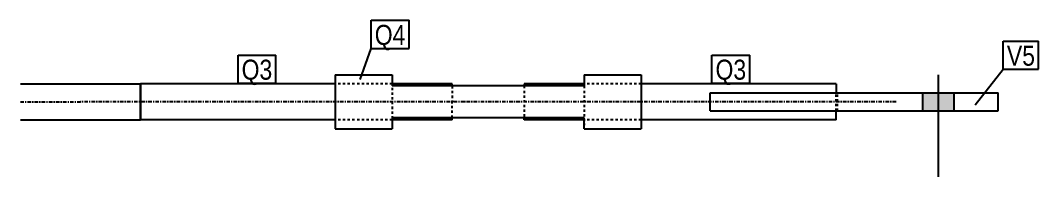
# Model space of a CAD drawing. Header units: millimetres. Extents: x 12 to 17934, y -28 to 350.
# Drawn here: x 17085 to 17934, y -28 to 103 of the extents above; entities that cross this region are included whole.
import ezdxf

# ---------------------------------------------------------------- set-up
doc = ezdxf.new("R2010")
doc.units = ezdxf.units.MM
doc.linetypes.add('DXK_LINE_DOT2', pattern=[3.9198, 1.9599, -1.9599])
doc.linetypes.add('DXK_LINE_DOT3', pattern=[5.9187, 2.979, -0.9799, 0.9799, -0.9799])
doc.layers.add('STÅL', color=7, linetype='Continuous')
doc.layers.add('TEKST', color=7, linetype='Continuous')
doc.styles.add('Arial Narrow', font='ARIALN.TTF', dxfattribs={"height": 0.2})

msp = doc.modelspace()

# ---------------------------------------------------------------- hatches: boundary and pattern name
at = {"layer": 'STÅL', "linetype": 'Continuous'}
msp.add_hatch(color=96, dxfattribs=at).paths.add_polyline_path([(17862.78, 42), (17836.78, 42), (17836.78, 27), (17862.78, 27)])

# ---------------------------------------------------------------- linework, layer by layer
at = {"layer": 'STÅL', "color": 2, "linetype": 'Continuous'}
for p, q in [((17347.27, 57), (17394.77, 57)), ((17347.27, 57), (17347.27, 12)), ((17394.77, 57), (17394.77, 47.74)), ((17554.77, 57), (17602.27, 57)), ((17554.77, 57), (17554.77, 47.74)), ((17602.27, 57), (17602.27, 12)), ((17084.77, 49.5), (17184.77, 49.5)), ((17184.77, 49.5), (17184.77, 27)), ((17347.27, 49.5), (17184.77, 49.5)), ((17184.77, 19.5), (17184.77, 49.5)), ((17444.77, 49.5), (17394.77, 49.5)), ((17554.77, 47.74), (17394.77, 47.74)), ((17444.77, 47.74), (17444.77, 49.5)), ((17554.77, 49.5), (17504.77, 49.5)), ((17504.77, 49.5), (17504.77, 47.74)), ((17764.77, 49.5), (17602.27, 49.5)), ((17764.77, 49.5), (17764.77, 42)), ((17659.78, 27), (17659.78, 42)), ((17659.78, 42), (17899.78, 42)), ((17899.78, 27), (17899.78, 42)), ((17184.77, 27), (17184.77, 19.5)), ((17659.78, 27), (17899.78, 27)), ((17764.77, 19.5), (17764.77, 27)), ((17084.77, 19.5), (17184.77, 19.5)), ((17347.27, 19.5), (17184.77, 19.5)), ((17554.77, 21.26), (17394.77, 21.26)), ((17394.77, 21.26), (17394.77, 12)), ((17444.77, 19.5), (17394.77, 19.5)), ((17444.77, 19.5), (17444.77, 21.26)), ((17504.77, 19.5), (17504.77, 21.26)), ((17554.77, 19.5), (17504.77, 19.5)), ((17554.77, 12), (17554.77, 21.26)), ((17764.77, 19.5), (17602.27, 19.5)), ((17347.27, 12), (17394.77, 12)), ((17554.77, 12), (17602.27, 12))]:
    msp.add_line(p, q, dxfattribs=at)
at = {"layer": 'STÅL', "color": 7, "linetype": 'DXK_LINE_DOT2'}
for p, q in [((17394.77, 53.99), (17394.77, 21.26)), ((17394.77, 49.5), (17347.27, 49.5)), ((17444.77, 47.49), (17444.77, 47.74)), ((17444.77, 47.49), (17444.77, 34.5)), ((17504.77, 47.74), (17504.77, 21.26)), ((17602.27, 49.5), (17554.77, 49.5)), ((17554.77, 47.74), (17554.77, 15.01)), ((17444.77, 21.26), (17444.77, 34.5)), ((17764.77, 27), (17764.77, 42)), ((17765.78, 27), (17765.78, 42)), ((17394.77, 19.5), (17347.27, 19.5)), ((17602.27, 19.5), (17554.77, 19.5))]:
    msp.add_line(p, q, dxfattribs=at)
at = {"layer": 'STÅL', "color": 96, "linetype": 'Continuous'}
for p, q in [((17849.78, 57), (17849.78, -28)), ((17836.78, 42), (17836.78, 27)), ((17862.78, 42), (17862.78, 27))]:
    msp.add_line(p, q, dxfattribs=at)
at = {"layer": 'STÅL', "color": 7, "linetype": 'DXK_LINE_DOT3'}
for p, q in [((17084.77, 34.5), (17134.77, 34.5)), ((17454.77, 34.5), (17134.77, 34.5)), ((17814.77, 34.5), (17454.77, 34.5))]:
    msp.add_line(p, q, dxfattribs=at)

# ---------------------------------------------------------------- wipeouts: each hides what was drawn before it
at = {"color": 0}
for points in [[(17405.75, 82.06), (17405.75, 99.56), (17380.17, 99.56), (17380.17, 82.06)], [(17930.51, 64.69), (17930.51, 82.19), (17907.07, 82.19), (17907.07, 64.69)]]:
    msp.add_wipeout(points, dxfattribs=at).dxf.layer = 'TEKST'

# ---------------------------------------------------------------- next in the draw order: wipeouts: each hides what was drawn before it
for points in [[(17405.75, 82.06), (17405.75, 99.56), (17380.17, 99.56), (17380.17, 82.06)], [(17930.51, 64.69), (17930.51, 82.19), (17907.07, 82.19), (17907.07, 64.69)], [(17294.77, 53), (17294.77, 70.5), (17269.19, 70.5), (17269.19, 53)], [(17689.77, 53), (17689.77, 70.5), (17664.19, 70.5), (17664.19, 53)]]:
    msp.add_wipeout(points, dxfattribs=at).dxf.layer = 'TEKST'

# ---------------------------------------------------------------- next in the draw order: linework, layer by layer
at = {"layer": 'TEKST', "color": 7, "linetype": 'Continuous'}
for p, q in [((17377.17, 102.56), (17408.75, 102.56)), ((17377.17, 79.06), (17377.17, 102.56)), ((17408.75, 79.06), (17408.75, 102.56)), ((17904.07, 85.19), (17933.51, 85.19)), ((17904.07, 61.69), (17904.07, 85.19)), ((17933.51, 61.69), (17933.51, 85.19)), ((17367.99, 53.01), (17377.17, 79.06)), ((17377.17, 79.06), (17408.75, 79.06)), ((17880.57, 32.02), (17904.07, 61.69)), ((17904.07, 61.69), (17933.51, 61.69))]:
    msp.add_line(p, q, dxfattribs=at)

# ---------------------------------------------------------------- next in the draw order: texts
at = {"layer": 'TEKST', "color": 3, "style": 'Arial Narrow'}
for s, p in [('Q4', (17380.17, 82.06)), ('V5', (17907.07, 64.69))]:
    msp.add_text(s, height=16.702, dxfattribs=at).set_placement(p)

# ---------------------------------------------------------------- next in the draw order: wipeouts: each hides what was drawn before it
at = {"color": 0}
for points in [[(17294.77, 53), (17294.77, 70.5), (17269.19, 70.5), (17269.19, 53)], [(17689.77, 53), (17689.77, 70.5), (17664.19, 70.5), (17664.19, 53)]]:
    msp.add_wipeout(points, dxfattribs=at).dxf.layer = 'TEKST'

# ---------------------------------------------------------------- next in the draw order: linework, layer by layer
at = {"layer": 'TEKST', "color": 7, "linetype": 'Continuous'}
for p, q in [((17266.19, 73.5), (17297.77, 73.5)), ((17266.19, 50), (17266.19, 73.5)), ((17297.77, 50), (17297.77, 73.5)), ((17661.19, 73.5), (17692.77, 73.5)), ((17661.19, 50), (17661.19, 73.5)), ((17692.77, 50), (17692.77, 73.5)), ((17266.19, 50), (17297.77, 50)), ((17661.19, 50), (17692.77, 50))]:
    msp.add_line(p, q, dxfattribs=at)

# ---------------------------------------------------------------- next in the draw order: texts
at = {"layer": 'TEKST', "color": 3, "style": 'Arial Narrow'}
for p in [(17269.19, 53), (17664.19, 53)]:
    msp.add_text('Q3', height=16.702, dxfattribs=at).set_placement(p)

doc.saveas('drawing.dxf')
